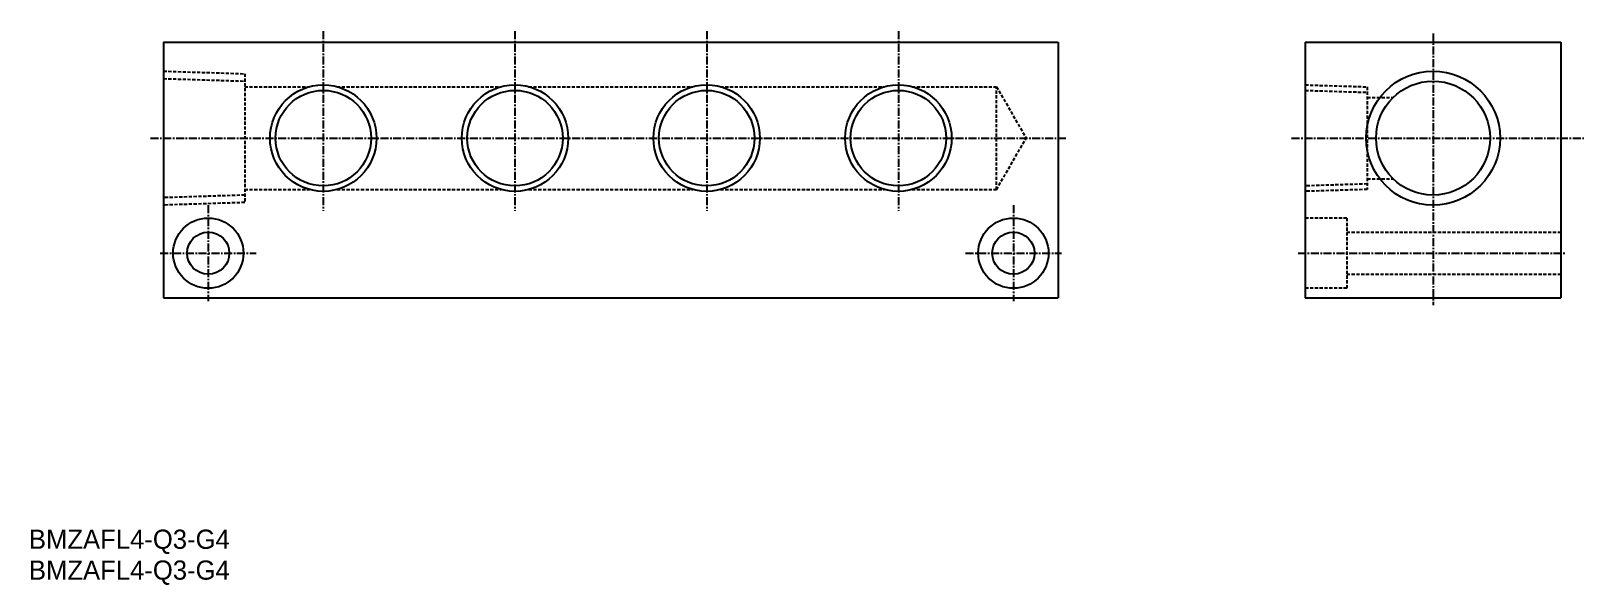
# Model space of a CAD drawing. Extents: x 481 to 724, y 188 to 275.
import ezdxf

# ---------------------------------------------------------------- set-up
doc = ezdxf.new("R2010")
doc.units = 0
doc.linetypes.add('CENTER', pattern=[2, 1.25, -0.25, 0.25, -0.25])
doc.linetypes.add('DASHED', pattern=[0.75, 0.5, -0.25])
doc.layers.get('0').update_dxf_attribs({"linetype": 'CONTINUOUS'})
doc.layers.add('CENTER', color=1, linetype='CENTER')

msp = doc.modelspace()

# ---------------------------------------------------------------- linework, layer by layer
at = {"color": 7, "linetype": 'CONTINUOUS'}
for p, q in [((501.98, 273.1), (641.98, 273.1)), ((501.98, 273.1), (501.98, 233.1)), ((641.98, 273.1), (641.98, 233.1)), ((680.65, 273.1), (680.65, 233.1)), ((680.65, 273.1), (720.65, 273.1)), ((720.65, 273.1), (720.65, 233.1)), ((501.98, 233.1), (641.98, 233.1)), ((680.65, 233.1), (720.65, 233.1))]:
    msp.add_line(p, q, dxfattribs=at)
at = {"color": 3, "linetype": 'DASHED'}
for p, q in [((501.98, 268.58), (514.68, 268.18)), ((501.98, 267.42), (514.68, 267.02)), ((514.68, 268.18), (514.68, 248.02)), ((514.68, 266.15), (524.83, 266.15)), ((529.12, 266.15), (554.83, 266.15)), ((559.12, 266.15), (584.83, 266.15)), ((589.12, 266.15), (614.83, 266.15)), ((619.12, 266.15), (632.33, 266.15)), ((632.33, 250.05), (632.33, 266.15)), ((632.33, 266.15), (636.98, 258.1)), ((680.65, 266.43), (690.35, 266.13)), ((680.65, 265.57), (690.35, 265.27)), ((690.35, 266.13), (690.35, 250.07)), ((690.35, 264.45), (694.39, 264.45)), ((632.33, 250.05), (636.98, 258.1)), ((690.35, 250.93), (680.65, 250.62)), ((690.35, 251.75), (694.39, 251.75)), ((514.68, 249.18), (501.98, 248.78)), ((514.68, 248.02), (501.98, 247.62)), ((514.68, 250.05), (524.83, 250.05)), ((529.12, 250.05), (554.83, 250.05)), ((559.12, 250.05), (584.83, 250.05)), ((589.12, 250.05), (614.83, 250.05)), ((619.12, 250.05), (632.33, 250.05)), ((690.35, 250.07), (680.65, 249.77)), ((687.15, 245.6), (680.65, 245.6)), ((687.15, 245.6), (687.15, 234.6)), ((687.15, 243.4), (720.65, 243.4)), ((687.15, 236.8), (720.65, 236.8)), ((687.15, 234.6), (680.65, 234.6))]:
    msp.add_line(p, q, dxfattribs=at)
for p, q in [((680.65, 260.6), (680.65, 260.6)), ((680.65, 253.1), (680.65, 253.1))]:
    msp.add_line(p, q)
at = {"color": 3, "linetype": 'CONTINUOUS'}
for centre, radius in [((700.65, 258.1), 10.48), ((526.98, 258.1), 8.33), ((556.98, 258.1), 8.33), ((586.98, 258.1), 8.33), ((616.98, 258.1), 8.33)]:
    msp.add_circle(centre, radius, dxfattribs=at)
at = {"color": 7, "linetype": 'CONTINUOUS'}
for centre, radius in [((526.98, 258.1), 7.47), ((556.98, 258.1), 7.47), ((586.98, 258.1), 7.47), ((616.98, 258.1), 7.47), ((700.65, 258.1), 8.92), ((508.98, 240.1), 5.5), ((634.98, 240.1), 5.5), ((508.98, 240.1), 3.3), ((634.98, 240.1), 3.3)]:
    msp.add_circle(centre, radius, dxfattribs=at)
at = {"layer": 'CENTER', "color": 1, "linetype": 'CENTER'}
for p, q in [((526.98, 274.85), (526.98, 246.7)), ((556.98, 274.85), (556.98, 246.7)), ((586.98, 274.85), (586.98, 246.7)), ((616.98, 274.85), (616.98, 246.7)), ((700.65, 274.46), (700.65, 231.94)), ((499.94, 258.1), (643.26, 258.1)), ((678.51, 258.1), (724.26, 258.1)), ((508.98, 247.6), (508.98, 232.6)), ((634.98, 247.6), (634.98, 232.6)), ((501.48, 240.1), (516.48, 240.1)), ((627.48, 240.1), (642.48, 240.1)), ((679.52, 240.1), (721.41, 240.1))]:
    msp.add_line(p, q, dxfattribs=at)

# ---------------------------------------------------------------- texts
at = {"color": 7, "linetype": 'CONTINUOUS'}
for p in [(480.92, 193.84), (480.92, 189.01)]:
    msp.add_text('BMZAFL4-Q3-G4', height=3, dxfattribs=at).set_placement(p)

doc.saveas('drawing.dxf')
